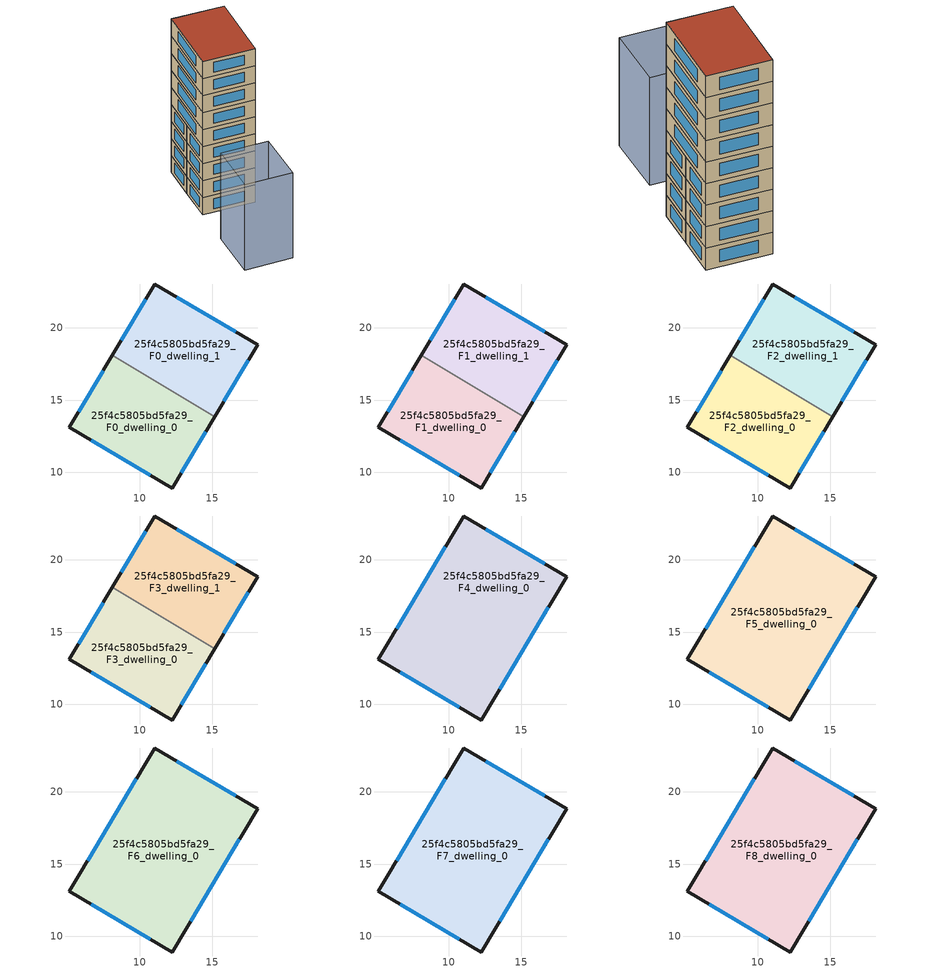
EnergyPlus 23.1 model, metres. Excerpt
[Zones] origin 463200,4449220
25f4c5805bd5fa29_F0_dwelling_0
 floor ground (EU_floor_Construction): 15.18,13.86 12.24,8.92 5.12,13.12 8.08,18.09 z0
 wall outside (EU_wall_Construction): 8.08,18.09 5.12,13.12 12.24,8.92 15.18,13.86 z0:3
 wall to 25f4c5805bd5fa29_F0_dwelling_1 (EU_wall_Construction): 15.18,13.86 8.08,18.09 z0:3
 window (EU_Window_Construction): 12.87,9.98 14.55,12.8 / 6.64,12.22 10.71,9.82 / 7.44,17.03 5.75,14.18 z0.64:2.36
25f4c5805bd5fa29_F0_dwelling_1
 floor ground (EU_floor_Construction): 18.14,18.83 15.18,13.86 8.08,18.09 11.02,23.04 z0
 wall outside (EU_wall_Construction): 15.18,13.86 18.14,18.83 11.02,23.04 8.08,18.09 z0:3
 window (EU_Window_Construction): 10.39,21.98 8.71,19.15 / 16.62,19.74 12.55,22.14 / 15.82,14.93 17.51,17.77 z0.64:2.36
25f4c5805bd5fa29_F1_dwelling_0
 floor to 25f4c5805bd5fa29_F0_dwelling_0 (EU_floor_Construction): 15.18,13.86 12.24,8.92 5.12,13.12 8.08,18.09 z3
 wall outside (EU_wall_Construction): 8.08,18.09 5.12,13.12 12.24,8.92 15.18,13.86 z3:6
 wall to 25f4c5805bd5fa29_F1_dwelling_1 (EU_wall_Construction): 15.18,13.86 8.08,18.09 z3:6
 window (EU_Window_Construction): 12.87,9.98 14.55,12.8 / 6.64,12.22 10.71,9.82 / 7.44,17.03 5.75,14.18 z3.64:5.36
25f4c5805bd5fa29_F1_dwelling_1
 floor to 25f4c5805bd5fa29_F0_dwelling_1 (EU_floor_Construction): 18.14,18.83 15.18,13.86 8.08,18.09 11.02,23.04 z3
 wall outside (EU_wall_Construction): 15.18,13.86 18.14,18.83 11.02,23.04 8.08,18.09 z3:6
 window (EU_Window_Construction): 10.39,21.98 8.71,19.15 / 16.62,19.74 12.55,22.14 / 15.82,14.93 17.51,17.77 z3.64:5.36
25f4c5805bd5fa29_F2_dwelling_0
 floor to 25f4c5805bd5fa29_F1_dwelling_0 (EU_floor_Construction): 15.18,13.86 12.24,8.92 5.12,13.12 8.08,18.09 z6
 wall outside (EU_wall_Construction): 8.08,18.09 5.12,13.12 12.24,8.92 15.18,13.86 z6:9
 wall to 25f4c5805bd5fa29_F2_dwelling_1 (EU_wall_Construction): 15.18,13.86 8.08,18.09 z6:9
 window (EU_Window_Construction): 12.87,9.98 14.55,12.8 / 6.64,12.22 10.71,9.82 / 7.44,17.03 5.75,14.18 z6.64:8.36
25f4c5805bd5fa29_F2_dwelling_1
 floor to 25f4c5805bd5fa29_F1_dwelling_1 (EU_floor_Construction): 18.14,18.83 15.18,13.86 8.08,18.09 11.02,23.04 z6
 wall outside (EU_wall_Construction): 15.18,13.86 18.14,18.83 11.02,23.04 8.08,18.09 z6:9
 window (EU_Window_Construction): 10.39,21.98 8.71,19.15 / 16.62,19.74 12.55,22.14 / 15.82,14.93 17.51,17.77 z6.64:8.36
25f4c5805bd5fa29_F3_dwelling_0
 floor to 25f4c5805bd5fa29_F2_dwelling_0 (EU_floor_Construction): 15.18,13.86 12.24,8.92 5.12,13.12 8.08,18.09 z9
 wall outside (EU_wall_Construction): 8.08,18.09 5.12,13.12 12.24,8.92 15.18,13.86 z9:12
 wall to 25f4c5805bd5fa29_F3_dwelling_1 (EU_wall_Construction): 15.18,13.86 8.08,18.09 z9:12
 window (EU_Window_Construction): 12.87,9.98 14.55,12.8 / 6.64,12.22 10.71,9.82 / 7.44,17.03 5.75,14.18 z9.64:11.36
25f4c5805bd5fa29_F3_dwelling_1
 floor to 25f4c5805bd5fa29_F2_dwelling_1 (EU_floor_Construction): 18.14,18.83 15.18,13.86 8.08,18.09 11.02,23.04 z9
 wall outside (EU_wall_Construction): 15.18,13.86 18.14,18.83 11.02,23.04 8.08,18.09 z9:12
 window (EU_Window_Construction): 10.39,21.98 8.71,19.15 / 16.62,19.74 12.55,22.14 / 15.82,14.93 17.51,17.77 z9.64:11.36
25f4c5805bd5fa29_F4_dwelling_0
 floor to 25f4c5805bd5fa29_F3_dwelling_0 (EU_floor_Construction): 15.18,13.86 12.24,8.92 5.12,13.12 8.08,18.09 z12
 floor to 25f4c5805bd5fa29_F3_dwelling_1 (EU_floor_Construction): 18.14,18.83 15.18,13.86 8.08,18.09 11.02,23.04 z12
 wall outside (EU_wall_Construction): 11.02,23.04 5.12,13.12 12.24,8.92 18.14,18.83 11.02,23.04 z12:15
 window (EU_Window_Construction): 9.76,20.92 6.38,15.24 / 16.62,19.74 12.55,22.14 / 13.5,11.04 16.88,16.71 / 6.64,12.22 10.71,9.82 z12.64:14.36
25f4c5805bd5fa29_F5_dwelling_0
 floor to 25f4c5805bd5fa29_F4_dwelling_0 (EU_floor_Construction): 18.14,18.83 12.24,8.92 5.12,13.12 11.02,23.04 z15
 wall outside (EU_wall_Construction): 11.02,23.04 5.12,13.12 12.24,8.92 18.14,18.83 11.02,23.04 z15:18
 window (EU_Window_Construction): 9.76,20.92 6.38,15.24 / 16.62,19.74 12.55,22.14 / 13.5,11.04 16.88,16.71 / 6.64,12.22 10.71,9.82 z15.64:17.36
25f4c5805bd5fa29_F6_dwelling_0
 floor to 25f4c5805bd5fa29_F5_dwelling_0 (EU_floor_Construction): 18.14,18.83 12.24,8.92 5.12,13.12 11.02,23.04 z18
 wall outside (EU_wall_Construction): 11.02,23.04 5.12,13.12 12.24,8.92 18.14,18.83 11.02,23.04 z18:21
 window (EU_Window_Construction): 9.76,20.92 6.38,15.24 / 16.62,19.74 12.55,22.14 / 13.5,11.04 16.88,16.71 / 6.64,12.22 10.71,9.82 z18.64:20.36
25f4c5805bd5fa29_F7_dwelling_0
 floor to 25f4c5805bd5fa29_F6_dwelling_0 (EU_floor_Construction): 18.14,18.83 12.24,8.92 5.12,13.12 11.02,23.04 z21
 wall outside (EU_wall_Construction): 11.02,23.04 5.12,13.12 12.24,8.92 18.14,18.83 11.02,23.04 z21:24
 window (EU_Window_Construction): 9.76,20.92 6.38,15.24 / 16.62,19.74 12.55,22.14 / 13.5,11.04 16.88,16.71 / 6.64,12.22 10.71,9.82 z21.64:23.36
25f4c5805bd5fa29_F8_dwelling_0
 floor to 25f4c5805bd5fa29_F7_dwelling_0 (EU_floor_Construction): 18.14,18.83 12.24,8.92 5.12,13.12 11.02,23.04 z24
 wall outside (EU_wall_Construction): 11.02,23.04 5.12,13.12 12.24,8.92 18.14,18.83 11.02,23.04 z24:27
 window (EU_Window_Construction): 9.76,20.92 6.38,15.24 / 16.62,19.74 12.55,22.14 / 13.5,11.04 16.88,16.71 / 6.64,12.22 10.71,9.82 z24.64:26.36
 roof outside (EU_roof_Construction): 12.24,8.92 18.14,18.83 11.02,23.04 5.12,13.12 z27
shading: 8.48,3.81 4.23,-3.66 / 4.23,-3.66 -2.29,0.05 / -2.29,0.05 1.96,7.52 / 1.96,7.52 8.48,3.81 z0:15
[Building]
EU S2 Campaign: North Axis=0; Terrain=City; Solar Distribution=FullExterior
[Site:Location]
Yerevan-Zvartnots.Intl.AP: Latitude=40.15; Longitude=44.383; Time Zone=4; Elevation=854
[SizingPeriod:WeatherFileDays]
AnnualSizingPeriod: Begin Month=1; Begin Day of Month=1; End Month=12; End Day of Month=31; Day of Week for Start Day=Monday; Use Weather File Daylight Saving Period=No; Use Weather File Rain and Snow Indicators=No
[MATERIAL]
EU_InternalMass_Material: Roughness=MediumRough; Thickness=0.1; Conductivity=1; Density=1800; Specific Heat=900; Thermal Absorptance=0.9; Solar Absorptance=0.7; Visible Absorptance=0.7
[MATERIAL:NOMASS] Roughness=MediumRough; Thermal Absorptance=0.9; Solar Absorptance=0.7; Visible Absorptance=0.7
Name | Thermal Resistance
EU_wall_NoMass | 1.05043
EU_roof_NoMass | 1.45357
EU_floor_NoMass | 0.478065
[WINDOWMATERIAL:SIMPLEGLAZINGSYSTEM]
EU_Window_SimpleGlazing: UFactor=2.5566; Solar Heat Gain Coefficient=0.75; Visible Transmittance=0.75
[CONSTRUCTION]
EU_wall_Construction: EU_wall_NoMass
EU_roof_Construction: EU_roof_NoMass
EU_floor_Construction: EU_floor_NoMass
EU_Window_Construction: EU_Window_SimpleGlazing
EU_InternalMass_Construction: EU_InternalMass_Material
[ZONE] Type=1; Multiplier=1; Ceiling Height=autocalculate; Floor Area=autocalculate; Part of Total Floor Area=Yes
Name | Volume
25f4c5805bd5fa29_F0_dwelling_0; 25f4c5805bd5fa29_F1_dwelling_0; 25f4c5805bd5fa29_F2_dwelling_0; 25f4c5805bd5fa29_F3_dwelling_0 | 143.207
25f4c5805bd5fa29_F4_dwelling_0; 25f4c5805bd5fa29_F5_dwelling_0; 25f4c5805bd5fa29_F6_dwelling_0; 25f4c5805bd5fa29_F7_dwelling_0; 25f4c5805bd5fa29_F8_dwelling_0 | 286.4
25f4c5805bd5fa29_F0_dwelling_1; 25f4c5805bd5fa29_F1_dwelling_1; 25f4c5805bd5fa29_F2_dwelling_1; 25f4c5805bd5fa29_F3_dwelling_1 | 143.211
[INTERNALMASS] Construction=EU_InternalMass_Construction
Name | Zone or ZoneList | Surface Area
25f4c5805bd5fa29_F0_dwelling_0_EU_InternalMass | 25f4c5805bd5fa29_F0_dwelling_0 | 47.7356
25f4c5805bd5fa29_F0_dwelling_1_EU_InternalMass | 25f4c5805bd5fa29_F0_dwelling_1 | 47.737
25f4c5805bd5fa29_F1_dwelling_0_EU_InternalMass | 25f4c5805bd5fa29_F1_dwelling_0 | 47.7356
25f4c5805bd5fa29_F1_dwelling_1_EU_InternalMass | 25f4c5805bd5fa29_F1_dwelling_1 | 47.737
25f4c5805bd5fa29_F2_dwelling_0_EU_InternalMass | 25f4c5805bd5fa29_F2_dwelling_0 | 47.7356
25f4c5805bd5fa29_F2_dwelling_1_EU_InternalMass | 25f4c5805bd5fa29_F2_dwelling_1 | 47.737
25f4c5805bd5fa29_F3_dwelling_0_EU_InternalMass | 25f4c5805bd5fa29_F3_dwelling_0 | 47.7356
25f4c5805bd5fa29_F3_dwelling_1_EU_InternalMass | 25f4c5805bd5fa29_F3_dwelling_1 | 47.737
25f4c5805bd5fa29_F4_dwelling_0_EU_InternalMass | 25f4c5805bd5fa29_F4_dwelling_0 | 95.4668
25f4c5805bd5fa29_F5_dwelling_0_EU_InternalMass | 25f4c5805bd5fa29_F5_dwelling_0 | 95.4668
25f4c5805bd5fa29_F6_dwelling_0_EU_InternalMass | 25f4c5805bd5fa29_F6_dwelling_0 | 95.4668
25f4c5805bd5fa29_F7_dwelling_0_EU_InternalMass | 25f4c5805bd5fa29_F7_dwelling_0 | 95.4668
25f4c5805bd5fa29_F8_dwelling_0_EU_InternalMass | 25f4c5805bd5fa29_F8_dwelling_0 | 95.4668
[OTHEREQUIPMENT] Fuel Type=Electricity; Design Level Calculation Method=Watts/Area; Power per Zone Floor Area=1; Fraction Latent=0; Fraction Radiant=0; Fraction Lost=0; Carbon Dioxide Generation Rate=0; EndUse Subcategory=EU_Step8_InternalGains
Name | Zone or ZoneList or Space or SpaceList | Schedule
EU_Step8_InternalGain_25f4c5805bd5fa29_F0_dwelling_0_f000 | 25f4c5805bd5fa29_F0_dwelling_0 | EU_Step8_GainSchedule_25f4c5805bd5fa29_F0_dwelling_0_f000
EU_Step8_InternalGain_25f4c5805bd5fa29_F0_dwelling_1_f000 | 25f4c5805bd5fa29_F0_dwelling_1 | EU_Step8_GainSchedule_25f4c5805bd5fa29_F0_dwelling_1_f000
EU_Step8_InternalGain_25f4c5805bd5fa29_F1_dwelling_0_f000 | 25f4c5805bd5fa29_F1_dwelling_0 | EU_Step8_GainSchedule_25f4c5805bd5fa29_F1_dwelling_0_f000
EU_Step8_InternalGain_25f4c5805bd5fa29_F1_dwelling_1_f000 | 25f4c5805bd5fa29_F1_dwelling_1 | EU_Step8_GainSchedule_25f4c5805bd5fa29_F1_dwelling_1_f000
EU_Step8_InternalGain_25f4c5805bd5fa29_F2_dwelling_0_f000 | 25f4c5805bd5fa29_F2_dwelling_0 | EU_Step8_GainSchedule_25f4c5805bd5fa29_F2_dwelling_0_f000
EU_Step8_InternalGain_25f4c5805bd5fa29_F2_dwelling_1_f000 | 25f4c5805bd5fa29_F2_dwelling_1 | EU_Step8_GainSchedule_25f4c5805bd5fa29_F2_dwelling_1_f000
EU_Step8_InternalGain_25f4c5805bd5fa29_F3_dwelling_0_f000 | 25f4c5805bd5fa29_F3_dwelling_0 | EU_Step8_GainSchedule_25f4c5805bd5fa29_F3_dwelling_0_f000
EU_Step8_InternalGain_25f4c5805bd5fa29_F3_dwelling_1_f000 | 25f4c5805bd5fa29_F3_dwelling_1 | EU_Step8_GainSchedule_25f4c5805bd5fa29_F3_dwelling_1_f000
EU_Step8_InternalGain_25f4c5805bd5fa29_F4_dwelling_0_f000 | 25f4c5805bd5fa29_F4_dwelling_0 | EU_Step8_GainSchedule_25f4c5805bd5fa29_F4_dwelling_0_f000
EU_Step8_InternalGain_25f4c5805bd5fa29_F5_dwelling_0_f000 | 25f4c5805bd5fa29_F5_dwelling_0 | EU_Step8_GainSchedule_25f4c5805bd5fa29_F5_dwelling_0_f000
EU_Step8_InternalGain_25f4c5805bd5fa29_F6_dwelling_0_f000 | 25f4c5805bd5fa29_F6_dwelling_0 | EU_Step8_GainSchedule_25f4c5805bd5fa29_F6_dwelling_0_f000
EU_Step8_InternalGain_25f4c5805bd5fa29_F7_dwelling_0_f000 | 25f4c5805bd5fa29_F7_dwelling_0 | EU_Step8_GainSchedule_25f4c5805bd5fa29_F7_dwelling_0_f000
EU_Step8_InternalGain_25f4c5805bd5fa29_F8_dwelling_0_f000 | 25f4c5805bd5fa29_F8_dwelling_0 | EU_Step8_GainSchedule_25f4c5805bd5fa29_F8_dwelling_0_f000
[ZONEVENTILATION:DESIGNFLOWRATE] Schedule=EU_AlwaysOn; Design Flow Rate Calculation Method=AirChanges/Hour; Air Changes per Hour=0.557805; Ventilation Type=Natural; Fan Pressure Rise=0; Fan Total Efficiency=1; Constant Term Coefficient=1; Temperature Term Coefficient=0; Velocity Term Coefficient=0; Velocity Squared Term Coefficient=0; Minimum Indoor Temperature=-100; Maximum Indoor Temperature=100; Delta Temperature=-100; Minimum Outdoor Temperature=-100; Maximum Outdoor Temperature=100; Maximum Wind Speed=40
Name | Zone or ZoneList or Space or SpaceList
EU_ConstantAir_25f4c5805bd5fa29_F0_dwelling_0 | 25f4c5805bd5fa29_F0_dwelling_0
EU_ConstantAir_25f4c5805bd5fa29_F0_dwelling_1 | 25f4c5805bd5fa29_F0_dwelling_1
EU_ConstantAir_25f4c5805bd5fa29_F1_dwelling_0 | 25f4c5805bd5fa29_F1_dwelling_0
EU_ConstantAir_25f4c5805bd5fa29_F1_dwelling_1 | 25f4c5805bd5fa29_F1_dwelling_1
EU_ConstantAir_25f4c5805bd5fa29_F2_dwelling_0 | 25f4c5805bd5fa29_F2_dwelling_0
EU_ConstantAir_25f4c5805bd5fa29_F2_dwelling_1 | 25f4c5805bd5fa29_F2_dwelling_1
EU_ConstantAir_25f4c5805bd5fa29_F3_dwelling_0 | 25f4c5805bd5fa29_F3_dwelling_0
EU_ConstantAir_25f4c5805bd5fa29_F3_dwelling_1 | 25f4c5805bd5fa29_F3_dwelling_1
EU_ConstantAir_25f4c5805bd5fa29_F4_dwelling_0 | 25f4c5805bd5fa29_F4_dwelling_0
EU_ConstantAir_25f4c5805bd5fa29_F5_dwelling_0 | 25f4c5805bd5fa29_F5_dwelling_0
EU_ConstantAir_25f4c5805bd5fa29_F6_dwelling_0 | 25f4c5805bd5fa29_F6_dwelling_0
EU_ConstantAir_25f4c5805bd5fa29_F7_dwelling_0 | 25f4c5805bd5fa29_F7_dwelling_0
EU_ConstantAir_25f4c5805bd5fa29_F8_dwelling_0 | 25f4c5805bd5fa29_F8_dwelling_0
[HVACTEMPLATE:THERMOSTAT] Constant Heating Setpoint=20; Constant Cooling Setpoint=50
EU_HeatOnly_25f4c5805bd5fa29_F0_dwelling_0; EU_HeatOnly_25f4c5805bd5fa29_F0_dwelling_1; EU_HeatOnly_25f4c5805bd5fa29_F1_dwelling_0; EU_HeatOnly_25f4c5805bd5fa29_F1_dwelling_1; EU_HeatOnly_25f4c5805bd5fa29_F2_dwelling_0; EU_HeatOnly_25f4c5805bd5fa29_F2_dwelling_1; EU_HeatOnly_25f4c5805bd5fa29_F3_dwelling_0; EU_HeatOnly_25f4c5805bd5fa29_F3_dwelling_1; EU_HeatOnly_25f4c5805bd5fa29_F4_dwelling_0; EU_HeatOnly_25f4c5805bd5fa29_F5_dwelling_0; EU_HeatOnly_25f4c5805bd5fa29_F6_dwelling_0; EU_HeatOnly_25f4c5805bd5fa29_F7_dwelling_0; EU_HeatOnly_25f4c5805bd5fa29_F8_dwelling_0
[HVACTEMPLATE:ZONE:IDEALLOADSAIRSYSTEM] System Availability Schedule=EU_AlwaysOn; Maximum Heating Supply Air Temperature=50; Minimum Cooling Supply Air Temperature=13; Maximum Heating Supply Air Humidity Ratio=0.0156; Minimum Cooling Supply Air Humidity Ratio=0.0077; Heating Limit=NoLimit; Cooling Limit=NoLimit; Heating Availability Schedule=EU_AlwaysOn; Cooling Availability Schedule=EU_CoolingOff; Dehumidification Control Type=ConstantSensibleHeatRatio; Cooling Sensible Heat Ratio=0.7; Dehumidification Setpoint=60; Humidification Control Type=None; Humidification Setpoint=30; Outdoor Air Method=None; Outdoor Air Flow Rate per Person=0.00944; Outdoor Air Flow Rate per Zone Floor Area=0; Outdoor Air Flow Rate per Zone=0; Demand Controlled Ventilation Type=None; Outdoor Air Economizer Type=NoEconomizer; Heat Recovery Type=None; Sensible Heat Recovery Effectiveness=0.7; Latent Heat Recovery Effectiveness=0.65
Name | Template Thermostat
25f4c5805bd5fa29_F0_dwelling_0 | EU_HeatOnly_25f4c5805bd5fa29_F0_dwelling_0
25f4c5805bd5fa29_F0_dwelling_1 | EU_HeatOnly_25f4c5805bd5fa29_F0_dwelling_1
25f4c5805bd5fa29_F1_dwelling_0 | EU_HeatOnly_25f4c5805bd5fa29_F1_dwelling_0
25f4c5805bd5fa29_F1_dwelling_1 | EU_HeatOnly_25f4c5805bd5fa29_F1_dwelling_1
25f4c5805bd5fa29_F2_dwelling_0 | EU_HeatOnly_25f4c5805bd5fa29_F2_dwelling_0
25f4c5805bd5fa29_F2_dwelling_1 | EU_HeatOnly_25f4c5805bd5fa29_F2_dwelling_1
25f4c5805bd5fa29_F3_dwelling_0 | EU_HeatOnly_25f4c5805bd5fa29_F3_dwelling_0
25f4c5805bd5fa29_F3_dwelling_1 | EU_HeatOnly_25f4c5805bd5fa29_F3_dwelling_1
25f4c5805bd5fa29_F4_dwelling_0 | EU_HeatOnly_25f4c5805bd5fa29_F4_dwelling_0
25f4c5805bd5fa29_F5_dwelling_0 | EU_HeatOnly_25f4c5805bd5fa29_F5_dwelling_0
25f4c5805bd5fa29_F6_dwelling_0 | EU_HeatOnly_25f4c5805bd5fa29_F6_dwelling_0
25f4c5805bd5fa29_F7_dwelling_0 | EU_HeatOnly_25f4c5805bd5fa29_F7_dwelling_0
25f4c5805bd5fa29_F8_dwelling_0 | EU_HeatOnly_25f4c5805bd5fa29_F8_dwelling_0
[SIZING:ZONE] Zone Cooling Design Supply Air Temperature Input Method=SupplyAirTemperature; Zone Cooling Design Supply Air Temperature=13; Zone Heating Design Supply Air Temperature Input Method=SupplyAirTemperature; Zone Heating Design Supply Air Temperature=50; Zone Cooling Design Supply Air Humidity Ratio=0.008; Zone Heating Design Supply Air Humidity Ratio=0.008; Cooling Design Air Flow Method=DesignDay; Cooling Design Air Flow Rate=0; Cooling Minimum Air Flow per Zone Floor Area=0.000762; Cooling Minimum Air Flow=0; Cooling Minimum Air Flow Fraction=0.2; Heating Design Air Flow Method=DesignDay; Heating Design Air Flow Rate=0; Heating Maximum Air Flow per Zone Floor Area=0.002032; Heating Maximum Air Flow=0.141576; Heating Maximum Air Flow Fraction=0.3; Account for Dedicated Outdoor Air System=No; Dedicated Outdoor Air System Control Strategy=NeutralSupplyAir; Dedicated Outdoor Air Low Setpoint Temperature for Design=autosize; Dedicated Outdoor Air High Setpoint Temperature for Design=autosize; Zone Load Sizing Method=Sensible Load Only No Latent Load; Zone Latent Cooling Design Supply Air Humidity Ratio Input Method=HumidityRatioDifference; Zone Cooling Design Supply Air Humidity Ratio Difference=0.005; Zone Latent Heating Design Supply Air Humidity Ratio Input Method=HumidityRatioDifference; Zone Humidification Design Supply Air Humidity Ratio Difference=0.005
25f4c5805bd5fa29_F0_dwelling_0; 25f4c5805bd5fa29_F0_dwelling_1; 25f4c5805bd5fa29_F1_dwelling_0; 25f4c5805bd5fa29_F1_dwelling_1; 25f4c5805bd5fa29_F2_dwelling_0; 25f4c5805bd5fa29_F2_dwelling_1; 25f4c5805bd5fa29_F3_dwelling_0; 25f4c5805bd5fa29_F3_dwelling_1; 25f4c5805bd5fa29_F4_dwelling_0; 25f4c5805bd5fa29_F5_dwelling_0; 25f4c5805bd5fa29_F6_dwelling_0; 25f4c5805bd5fa29_F7_dwelling_0; 25f4c5805bd5fa29_F8_dwelling_0
[SCHEDULE:CONSTANT]
Name | Hourly Value
EU_AlwaysOn | 1
EU_CoolingOff | 0
[SCHEDULE:FILE] Column Number=1; Rows to Skip at Top=0; Number of Hours of Data=8760; Column Separator=Comma; Interpolate to Timestep=No; Minutes per Item=60; Adjust Schedule for Daylight Savings=Yes
Name | File
EU_Step8_GainSchedule_25f4c5805bd5fa29_F0_dwelling_0_f000 | ../../schedules/25f4c5805bd5fa29/25f4c5805bd5fa29_F0_dwelling_0_f000_gain.csv
EU_Step8_GainSchedule_25f4c5805bd5fa29_F0_dwelling_1_f000 | ../../schedules/25f4c5805bd5fa29/25f4c5805bd5fa29_F0_dwelling_1_f000_gain.csv
EU_Step8_GainSchedule_25f4c5805bd5fa29_F1_dwelling_0_f000 | ../../schedules/25f4c5805bd5fa29/25f4c5805bd5fa29_F1_dwelling_0_f000_gain.csv
EU_Step8_GainSchedule_25f4c5805bd5fa29_F1_dwelling_1_f000 | ../../schedules/25f4c5805bd5fa29/25f4c5805bd5fa29_F1_dwelling_1_f000_gain.csv
EU_Step8_GainSchedule_25f4c5805bd5fa29_F2_dwelling_0_f000 | ../../schedules/25f4c5805bd5fa29/25f4c5805bd5fa29_F2_dwelling_0_f000_gain.csv
EU_Step8_GainSchedule_25f4c5805bd5fa29_F2_dwelling_1_f000 | ../../schedules/25f4c5805bd5fa29/25f4c5805bd5fa29_F2_dwelling_1_f000_gain.csv
EU_Step8_GainSchedule_25f4c5805bd5fa29_F3_dwelling_0_f000 | ../../schedules/25f4c5805bd5fa29/25f4c5805bd5fa29_F3_dwelling_0_f000_gain.csv
EU_Step8_GainSchedule_25f4c5805bd5fa29_F3_dwelling_1_f000 | ../../schedules/25f4c5805bd5fa29/25f4c5805bd5fa29_F3_dwelling_1_f000_gain.csv
EU_Step8_GainSchedule_25f4c5805bd5fa29_F4_dwelling_0_f000 | ../../schedules/25f4c5805bd5fa29/25f4c5805bd5fa29_F4_dwelling_0_f000_gain.csv
EU_Step8_GainSchedule_25f4c5805bd5fa29_F5_dwelling_0_f000 | ../../schedules/25f4c5805bd5fa29/25f4c5805bd5fa29_F5_dwelling_0_f000_gain.csv
EU_Step8_GainSchedule_25f4c5805bd5fa29_F6_dwelling_0_f000 | ../../schedules/25f4c5805bd5fa29/25f4c5805bd5fa29_F6_dwelling_0_f000_gain.csv
EU_Step8_GainSchedule_25f4c5805bd5fa29_F7_dwelling_0_f000 | ../../schedules/25f4c5805bd5fa29/25f4c5805bd5fa29_F7_dwelling_0_f000_gain.csv
EU_Step8_GainSchedule_25f4c5805bd5fa29_F8_dwelling_0_f000 | ../../schedules/25f4c5805bd5fa29/25f4c5805bd5fa29_F8_dwelling_0_f000_gain.csv
